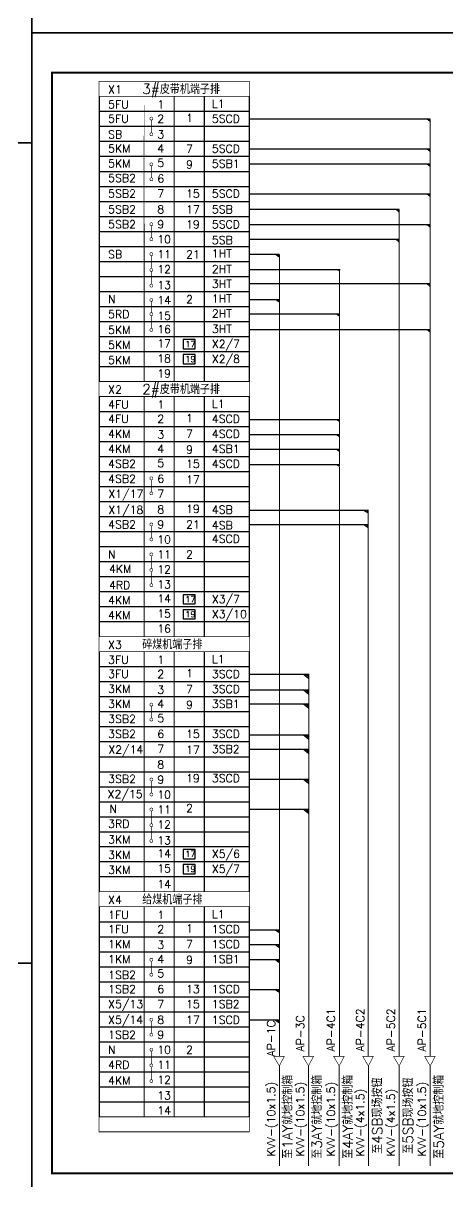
# Model space of a CAD drawing. Extents: x 385 to 3225, y -5 to 1635.
# Drawn here: x 2591 to 2803, y 296 to 875 of the extents above; entities that cross this region are included whole.
import ezdxf

# ---------------------------------------------------------------- set-up
doc = ezdxf.new("R2010")
doc.units = 0
doc.header["$LTSCALE"] = 30
doc.header["$MEASUREMENT"] = 0
doc.layers.get('0').update_dxf_attribs({"linetype": 'CONTINUOUS'})
doc.styles.add('HZ', font='txt', dxfattribs={"bigfont": 'hztxt'})

# ---------------------------------------------------------------- blocks, each defined once
blk = doc.blocks.new('*X6')
at = {"color": 0}
for p, q in [((361.71875, 595.9375), (361.71875, 595.9375)), ((362.03125, 595.9375), (362.03125, 595.9375)), ((362.1875, 595.625), (362.1875, 595.625)), ((362.34375, 595.9375), (362.34375, 595.9375)), ((362.5, 595.625), (362.5, 595.625))]:
    blk.add_line(p, q, dxfattribs=at)
blk = doc.blocks.new('*X7')
at = {"color": 0}
for p, q in [((361.71875, 595.9375), (361.71875, 595.9375)), ((362.03125, 595.9375), (362.03125, 595.9375)), ((362.1875, 595.625), (362.1875, 595.625)), ((362.34375, 595.9375), (362.34375, 595.9375)), ((362.5, 595.625), (362.5, 595.625))]:
    blk.add_line(p, q, dxfattribs=at)
blk = doc.blocks.new('*X8')
at = {"color": 0}
for p, q in [((361.3125, 596.25), (361.3125, 596.25)), ((361.5, 596.25), (361.5, 596.25)), ((361.59375, 596.0625), (361.59375, 596.0625)), ((361.6875, 596.25), (361.6875, 596.25)), ((361.6875, 595.875), (361.6875, 595.875)), ((361.78125, 596.0625), (361.78125, 596.0625)), ((361.875, 596.25), (361.875, 596.25)), ((361.875, 595.875), (361.875, 595.875)), ((361.96875, 596.0625), (361.96875, 596.0625)), ((361.96875, 595.6875), (361.96875, 595.6875)), ((362.0625, 596.25), (362.0625, 596.25)), ((362.0625, 595.875), (362.0625, 595.875)), ((362.15625, 596.0625), (362.15625, 596.0625)), ((362.15625, 595.6875), (362.15625, 595.6875)), ((362.25, 596.25), (362.25, 596.25)), ((362.25, 595.875), (362.25, 595.875)), ((362.25, 595.5), (362.25, 595.5)), ((362.34375, 596.0625), (362.34375, 596.0625)), ((362.34375, 595.6875), (362.34375, 595.6875)), ((362.4375, 596.25), (362.4375, 596.25)), ((362.4375, 595.875), (362.4375, 595.875)), ((362.4375, 595.5), (362.4375, 595.5)), ((362.53125, 596.0625), (362.53125, 596.0625)), ((362.53125, 595.6875), (362.53125, 595.6875)), ((362.53125, 595.3125), (362.53125, 595.3125)), ((362.625, 596.25), (362.625, 596.25)), ((362.625, 595.875), (362.625, 595.875)), ((362.625, 595.5), (362.625, 595.5)), ((362.71875, 596.0625), (362.71875, 596.0625)), ((362.71875, 595.6875), (362.71875, 595.6875)), ((362.71875, 595.3125), (362.71875, 595.3125))]:
    blk.add_line(p, q, dxfattribs=at)
blk = doc.blocks.new('*X9')
at = {"color": 0}
for p, q in [((345.84375, 551.0625), (345.84375, 551.0625)), ((345.9375, 550.875), (345.9375, 550.875)), ((346.03125, 551.0625), (346.03125, 551.0625)), ((346.125, 550.875), (346.125, 550.875)), ((346.21875, 551.0625), (346.21875, 551.0625)), ((346.21875, 550.6875), (346.21875, 550.6875)), ((346.3125, 550.875), (346.3125, 550.875)), ((346.3125, 550.5), (346.3125, 550.5)), ((346.40625, 551.0625), (346.40625, 551.0625)), ((346.40625, 550.6875), (346.40625, 550.6875)), ((346.5, 550.875), (346.5, 550.875)), ((346.5, 550.5), (346.5, 550.5)), ((346.59375, 551.0625), (346.59375, 551.0625)), ((346.59375, 550.6875), (346.59375, 550.6875)), ((346.59375, 550.3125), (346.59375, 550.3125)), ((346.6875, 550.875), (346.6875, 550.875)), ((346.6875, 550.5), (346.6875, 550.5)), ((346.6875, 550.125), (346.6875, 550.125)), ((346.78125, 551.0625), (346.78125, 551.0625)), ((346.78125, 550.6875), (346.78125, 550.6875)), ((346.78125, 550.3125), (346.78125, 550.3125)), ((346.875, 550.875), (346.875, 550.875)), ((346.875, 550.5), (346.875, 550.5)), ((346.875, 550.125), (346.875, 550.125)), ((346.96875, 551.0625), (346.96875, 551.0625)), ((346.96875, 550.6875), (346.96875, 550.6875)), ((346.96875, 550.3125), (346.96875, 550.3125)), ((347.0625, 550.875), (347.0625, 550.875)), ((347.0625, 550.5), (347.0625, 550.5)), ((347.0625, 550.125), (347.0625, 550.125)), ((347.15625, 551.0625), (347.15625, 551.0625)), ((347.15625, 550.6875), (347.15625, 550.6875)), ((347.15625, 550.3125), (347.15625, 550.3125)), ((347.25, 550.875), (347.25, 550.875)), ((347.25, 550.5), (347.25, 550.5)), ((347.25, 550.125), (347.25, 550.125)), ((346.96875, 549.9375), (346.96875, 549.9375)), ((347.15625, 549.9375), (347.15625, 549.9375))]:
    blk.add_line(p, q, dxfattribs=at)
blk = doc.blocks.new('*X10')
at = {"color": 0}
for p, q in [((316.5, 520.875), (316.5, 520.875)), ((316.6875, 520.875), (316.6875, 520.875)), ((316.78125, 520.6875), (316.78125, 520.6875)), ((316.875, 520.875), (316.875, 520.875)), ((316.96875, 520.6875), (316.96875, 520.6875)), ((317.0625, 520.875), (317.0625, 520.875)), ((317.15625, 520.6875), (317.15625, 520.6875)), ((317.25, 520.875), (317.25, 520.875)), ((317.25, 520.5), (317.25, 520.5)), ((317.34375, 520.6875), (317.34375, 520.6875)), ((317.4375, 520.875), (317.4375, 520.875)), ((317.4375, 520.5), (317.4375, 520.5))]:
    blk.add_line(p, q, dxfattribs=at)
blk = doc.blocks.new('*X11')
at = {"color": 0}
for p, q in [((316.59375, 498.5625), (316.59375, 498.5625)), ((316.6875, 498.375), (316.6875, 498.375)), ((316.78125, 498.5625), (316.78125, 498.5625)), ((316.875, 498.375), (316.875, 498.375)), ((316.96875, 498.5625), (316.96875, 498.5625)), ((316.96875, 498.1875), (316.96875, 498.1875)), ((317.0625, 498.375), (317.0625, 498.375)), ((317.15625, 498.5625), (317.15625, 498.5625)), ((317.15625, 498.1875), (317.15625, 498.1875)), ((317.25, 498.375), (317.25, 498.375)), ((317.25, 498), (317.25, 498)), ((317.34375, 498.5625), (317.34375, 498.5625)), ((317.34375, 498.1875), (317.34375, 498.1875)), ((317.4375, 498.375), (317.4375, 498.375)), ((317.4375, 498), (317.4375, 498))]:
    blk.add_line(p, q, dxfattribs=at)
blk = doc.blocks.new('*X12')
at = {"color": 0}
for p, q in [((286.3125, 528.375), (286.3125, 528.375)), ((286.40625, 528.1875), (286.40625, 528.1875)), ((286.5, 528.375), (286.5, 528.375)), ((286.59375, 528.1875), (286.59375, 528.1875)), ((286.6875, 528.375), (286.6875, 528.375)), ((286.6875, 528), (286.6875, 528)), ((286.78125, 528.1875), (286.78125, 528.1875)), ((286.875, 528.375), (286.875, 528.375)), ((286.875, 528), (286.875, 528)), ((286.96875, 528.1875), (286.96875, 528.1875)), ((286.96875, 527.8125), (286.96875, 527.8125)), ((287.0625, 528.375), (287.0625, 528.375)), ((287.0625, 528), (287.0625, 528)), ((287.0625, 527.625), (287.0625, 527.625)), ((287.15625, 528.1875), (287.15625, 528.1875)), ((287.15625, 527.8125), (287.15625, 527.8125)), ((287.25, 528.375), (287.25, 528.375)), ((287.25, 528), (287.25, 528)), ((287.25, 527.625), (287.25, 527.625)), ((287.34375, 528.1875), (287.34375, 528.1875)), ((287.34375, 527.8125), (287.34375, 527.8125)), ((287.34375, 527.4375), (287.34375, 527.4375)), ((287.4375, 528.375), (287.4375, 528.375)), ((287.4375, 528), (287.4375, 528)), ((287.4375, 527.625), (287.4375, 527.625))]:
    blk.add_line(p, q, dxfattribs=at)
blk = doc.blocks.new('*X13')
at = {"color": 0}
for p, q in [((286.125, 505.875), (286.125, 505.875)), ((286.3125, 505.875), (286.3125, 505.875)), ((286.40625, 505.6875), (286.40625, 505.6875)), ((286.5, 505.875), (286.5, 505.875)), ((286.5, 505.5), (286.5, 505.5)), ((286.59375, 505.6875), (286.59375, 505.6875)), ((286.6875, 505.875), (286.6875, 505.875)), ((286.6875, 505.5), (286.6875, 505.5)), ((286.78125, 505.6875), (286.78125, 505.6875)), ((286.78125, 505.3125), (286.78125, 505.3125)), ((286.875, 505.875), (286.875, 505.875)), ((286.875, 505.5), (286.875, 505.5)), ((286.96875, 505.6875), (286.96875, 505.6875)), ((286.96875, 505.3125), (286.96875, 505.3125)), ((287.0625, 505.875), (287.0625, 505.875)), ((287.0625, 505.5), (287.0625, 505.5)), ((287.0625, 505.125), (287.0625, 505.125)), ((287.15625, 505.6875), (287.15625, 505.6875)), ((287.15625, 505.3125), (287.15625, 505.3125)), ((287.25, 505.875), (287.25, 505.875)), ((287.25, 505.5), (287.25, 505.5)), ((287.25, 505.125), (287.25, 505.125)), ((287.34375, 505.6875), (287.34375, 505.6875)), ((287.34375, 505.3125), (287.34375, 505.3125)), ((287.34375, 504.9375), (287.34375, 504.9375)), ((287.4375, 505.875), (287.4375, 505.875)), ((287.4375, 505.5), (287.4375, 505.5)), ((287.4375, 505.125), (287.4375, 505.125))]:
    blk.add_line(p, q, dxfattribs=at)
blk = doc.blocks.new('*X14')
at = {"color": 0}
for p, q in [((329.8125, 461.25), (329.8125, 461.25)), ((330, 461.25), (330, 461.25)), ((330.09375, 461.0625), (330.09375, 461.0625)), ((330.1875, 461.25), (330.1875, 461.25)), ((330.28125, 461.0625), (330.28125, 461.0625)), ((330.375, 461.25), (330.375, 461.25)), ((330.46875, 461.0625), (330.46875, 461.0625)), ((330.5625, 461.25), (330.5625, 461.25)), ((330.5625, 460.875), (330.5625, 460.875)), ((330.65625, 461.0625), (330.65625, 461.0625)), ((330.75, 461.25), (330.75, 461.25)), ((330.75, 460.875), (330.75, 460.875)), ((330.84375, 461.0625), (330.84375, 461.0625)), ((330.84375, 460.6875), (330.84375, 460.6875)), ((330.9375, 461.25), (330.9375, 461.25)), ((330.9375, 460.875), (330.9375, 460.875)), ((331.03125, 461.0625), (331.03125, 461.0625)), ((331.03125, 460.6875), (331.03125, 460.6875)), ((331.125, 461.25), (331.125, 461.25)), ((331.125, 460.875), (331.125, 460.875)), ((331.125, 460.5), (331.125, 460.5)), ((331.21875, 461.0625), (331.21875, 461.0625)), ((331.21875, 460.6875), (331.21875, 460.6875)), ((331.3125, 461.25), (331.3125, 461.25)), ((331.3125, 460.875), (331.3125, 460.875)), ((331.3125, 460.5), (331.3125, 460.5)), ((331.40625, 461.0625), (331.40625, 461.0625)), ((331.40625, 460.6875), (331.40625, 460.6875)), ((331.40625, 460.3125), (331.40625, 460.3125)), ((331.5, 461.25), (331.5, 461.25)), ((331.5, 460.875), (331.5, 460.875)), ((331.5, 460.5), (331.5, 460.5)), ((331.59375, 461.0625), (331.59375, 461.0625)), ((331.59375, 460.6875), (331.59375, 460.6875)), ((331.59375, 460.3125), (331.59375, 460.3125)), ((331.6875, 461.25), (331.6875, 461.25)), ((331.6875, 460.875), (331.6875, 460.875)), ((331.6875, 460.5), (331.6875, 460.5)), ((331.6875, 460.125), (331.6875, 460.125)), ((331.78125, 461.0625), (331.78125, 461.0625)), ((331.78125, 460.6875), (331.78125, 460.6875)), ((331.78125, 460.3125), (331.78125, 460.3125))]:
    blk.add_line(p, q, dxfattribs=at)
blk = doc.blocks.new('*X15')
at = {"color": 0}
for p, q in [((299.71875, 348.5625), (299.71875, 348.5625)), ((299.90625, 348.5625), (299.90625, 348.5625)), ((300, 348.375), (300, 348.375)), ((300.09375, 348.5625), (300.09375, 348.5625)), ((300.1875, 348.375), (300.1875, 348.375)), ((300.28125, 348.5625), (300.28125, 348.5625)), ((300.28125, 348.1875), (300.28125, 348.1875)), ((300.375, 348.375), (300.375, 348.375)), ((300.46875, 348.5625), (300.46875, 348.5625)), ((300.46875, 348.1875), (300.46875, 348.1875)), ((300.5625, 348.375), (300.5625, 348.375)), ((300.5625, 348), (300.5625, 348)), ((300.65625, 348.5625), (300.65625, 348.5625)), ((300.65625, 348.1875), (300.65625, 348.1875)), ((300.65625, 347.8125), (300.65625, 347.8125)), ((300.75, 348.375), (300.75, 348.375)), ((300.75, 348), (300.75, 348)), ((300.84375, 348.5625), (300.84375, 348.5625)), ((300.84375, 348.1875), (300.84375, 348.1875)), ((300.84375, 347.8125), (300.84375, 347.8125)), ((300.9375, 348.375), (300.9375, 348.375)), ((300.9375, 348), (300.9375, 348)), ((300.9375, 347.625), (300.9375, 347.625)), ((301.03125, 348.5625), (301.03125, 348.5625)), ((301.03125, 348.1875), (301.03125, 348.1875)), ((301.03125, 347.8125), (301.03125, 347.8125)), ((301.125, 348.375), (301.125, 348.375)), ((301.125, 348), (301.125, 348)), ((301.125, 347.625), (301.125, 347.625)), ((301.21875, 348.5625), (301.21875, 348.5625)), ((301.21875, 348.1875), (301.21875, 348.1875)), ((301.21875, 347.8125), (301.21875, 347.8125)), ((301.21875, 347.4375), (301.21875, 347.4375)), ((301.3125, 348.375), (301.3125, 348.375)), ((301.3125, 348), (301.3125, 348)), ((301.3125, 347.625), (301.3125, 347.625)), ((301.40625, 348.5625), (301.40625, 348.5625)), ((301.40625, 348.1875), (301.40625, 348.1875)), ((301.40625, 347.8125), (301.40625, 347.8125)), ((301.40625, 347.4375), (301.40625, 347.4375)), ((301.5, 348.375), (301.5, 348.375)), ((301.5, 348), (301.5, 348)), ((301.5, 347.625), (301.5, 347.625)), ((301.59375, 348.5625), (301.59375, 348.5625)), ((301.59375, 348.1875), (301.59375, 348.1875)), ((301.59375, 347.8125), (301.59375, 347.8125)), ((301.59375, 347.4375), (301.59375, 347.4375)), ((301.6875, 348.375), (301.6875, 348.375)), ((301.6875, 348), (301.6875, 348)), ((301.6875, 347.625), (301.6875, 347.625)), ((301.78125, 348.5625), (301.78125, 348.5625)), ((301.78125, 348.1875), (301.78125, 348.1875)), ((301.78125, 347.8125), (301.78125, 347.8125)), ((301.78125, 347.4375), (301.78125, 347.4375)), ((301.875, 348.375), (301.875, 348.375)), ((301.875, 348), (301.875, 348)), ((301.875, 347.625), (301.875, 347.625)), ((301.96875, 348.5625), (301.96875, 348.5625)), ((301.96875, 348.1875), (301.96875, 348.1875)), ((301.96875, 347.8125), (301.96875, 347.8125)), ((301.96875, 347.4375), (301.96875, 347.4375)), ((302.0625, 348.375), (302.0625, 348.375)), ((302.0625, 348), (302.0625, 348)), ((302.0625, 347.625), (302.0625, 347.625)), ((302.15625, 348.5625), (302.15625, 348.5625)), ((302.15625, 348.1875), (302.15625, 348.1875)), ((302.15625, 347.8125), (302.15625, 347.8125)), ((302.15625, 347.4375), (302.15625, 347.4375)), ((301.5, 347.25), (301.5, 347.25)), ((301.59375, 347.0625), (301.59375, 347.0625)), ((301.6875, 347.25), (301.6875, 347.25)), ((301.78125, 347.0625), (301.78125, 347.0625)), ((301.875, 347.25), (301.875, 347.25)), ((301.875, 346.875), (301.875, 346.875)), ((301.96875, 347.0625), (301.96875, 347.0625)), ((302.0625, 347.25), (302.0625, 347.25)), ((302.0625, 346.875), (302.0625, 346.875)), ((302.15625, 347.0625), (302.15625, 347.0625))]:
    blk.add_line(p, q, dxfattribs=at)
blk = doc.blocks.new('*X16')
at = {"color": 0}
for p, q in [((285.9375, 235.875), (285.9375, 235.875)), ((286.125, 235.875), (286.125, 235.875)), ((286.21875, 235.6875), (286.21875, 235.6875)), ((286.3125, 235.875), (286.3125, 235.875)), ((286.40625, 235.6875), (286.40625, 235.6875)), ((286.5, 235.875), (286.5, 235.875)), ((286.5, 235.5), (286.5, 235.5)), ((286.59375, 235.6875), (286.59375, 235.6875)), ((286.59375, 235.3125), (286.59375, 235.3125)), ((286.6875, 235.875), (286.6875, 235.875)), ((286.6875, 235.5), (286.6875, 235.5)), ((286.78125, 235.6875), (286.78125, 235.6875)), ((286.78125, 235.3125), (286.78125, 235.3125)), ((286.875, 235.875), (286.875, 235.875)), ((286.875, 235.5), (286.875, 235.5)), ((286.875, 235.125), (286.875, 235.125)), ((286.96875, 235.6875), (286.96875, 235.6875)), ((286.96875, 235.3125), (286.96875, 235.3125)), ((287.0625, 235.875), (287.0625, 235.875)), ((287.0625, 235.5), (287.0625, 235.5)), ((287.0625, 235.125), (287.0625, 235.125)), ((287.15625, 235.6875), (287.15625, 235.6875)), ((287.15625, 235.3125), (287.15625, 235.3125)), ((287.25, 235.875), (287.25, 235.875)), ((287.25, 235.5), (287.25, 235.5)), ((287.25, 235.125), (287.25, 235.125)), ((287.34375, 235.6875), (287.34375, 235.6875)), ((287.34375, 235.3125), (287.34375, 235.3125)), ((287.4375, 235.875), (287.4375, 235.875)), ((287.4375, 235.5), (287.4375, 235.5)), ((287.4375, 235.125), (287.4375, 235.125))]:
    blk.add_line(p, q, dxfattribs=at)

msp = doc.modelspace()

# ---------------------------------------------------------------- linework, layer by layer
for p, q in [((2595, 870), (2595, 1280)), ((2595, 1225), (2595, 815)), ((2595, 870), (3005, 870)), ((2595, 290), (2595, 870)), ((3175, 870), (2595, 870)), ((2628.52, 838.21), (2628.52, 838.21)), ((2628.52, 838.21), (2628.52, 695.71)), ((2681.02, 838.21), (2681.02, 695.71)), ((2703.52, 838.21), (2703.52, 695.71)), ((2628.52, 830.71), (2703.52, 830.71)), ((2628.52, 823.21), (2703.52, 823.21)), ((2703.58, 826.97), (2793.59, 826.97)), ((2792.21, 826.97), (2793.54, 825.95)), ((2793.54, 825.95), (2793.54, 826.94)), ((2015, 815), (2595, 815)), ((2595, 815), (2015, 815)), ((2595, 815), (2595, 405)), ((2628.52, 815.71), (2703.52, 815.71)), ((2703.58, 811.99), (2793.59, 811.99)), ((2792.21, 811.99), (2793.54, 810.97)), ((2793.54, 810.97), (2793.54, 811.96)), ((2628.52, 808.21), (2703.52, 808.21)), ((2628.52, 800.71), (2703.52, 800.71)), ((2703.58, 804.5), (2793.59, 804.5)), ((2792.21, 804.5), (2793.54, 803.48)), ((2793.54, 803.48), (2793.54, 804.47)), ((2628.52, 793.21), (2703.52, 793.21)), ((2703.58, 789.52), (2793.59, 789.52)), ((2792.21, 789.52), (2793.54, 788.5)), ((2793.54, 788.5), (2793.54, 789.49)), ((2628.52, 785.71), (2703.52, 785.71)), ((2703.58, 781.79), (2778.24, 781.79)), ((2776.72, 781.81), (2778.06, 780.48)), ((2778.06, 780.48), (2778.06, 781.81)), ((2628.52, 778.21), (2703.52, 778.21)), ((2628.52, 770.71), (2703.52, 770.71)), ((2703.58, 774.18), (2793.59, 774.18)), ((2792.21, 774.18), (2793.54, 773.16)), ((2793.54, 773.16), (2793.54, 774.15)), ((2703.58, 766.81), (2778.24, 766.81)), ((2776.72, 766.83), (2778.06, 765.5)), ((2778.06, 765.5), (2778.06, 766.83)), ((2628.52, 763.21), (2703.52, 763.21)), ((2703.65, 759.26), (2718.42, 759.26)), ((2717, 759.23), (2718.32, 758.1)), ((2718.26, 758.71), (2718.26, 759.26)), ((2718.32, 758.1), (2718.32, 759.23)), ((2628.52, 755.71), (2703.52, 755.71)), ((2628.52, 748.21), (2703.52, 748.21)), ((2703.65, 751.73), (2748.78, 751.73)), ((2747.29, 751.73), (2748.28, 751.09)), ((2748.28, 751.09), (2748.28, 751.73)), ((2703.58, 744.58), (2793.59, 744.58)), ((2792.21, 744.58), (2793.54, 743.56)), ((2793.54, 743.56), (2793.54, 744.55)), ((2628.52, 740.71), (2703.52, 740.71)), ((2703.65, 736.66), (2718.6, 736.66)), ((2717, 736.66), (2718.22, 735.62)), ((2718.22, 735.62), (2718.22, 736.66)), ((2628.52, 733.21), (2703.52, 733.21)), ((2628.52, 725.71), (2703.52, 725.71)), ((2703.65, 729.43), (2748.53, 729.43)), ((2747.22, 729.45), (2748.27, 728.65)), ((2748.27, 728.65), (2748.27, 729.45)), ((2628.52, 718.21), (2703.52, 718.21)), ((2703.58, 721.75), (2793.59, 721.75)), ((2792.21, 721.75), (2793.54, 720.73)), ((2793.54, 720.73), (2793.54, 721.72)), ((2676.45, 716.64), (2670.5, 716.64)), ((2670.5, 716.64), (2670.5, 716.64)), ((2670.5, 716.64), (2670.5, 712.05)), ((2676.45, 712.05), (2676.45, 716.64)), ((2628.52, 710.71), (2703.52, 710.71)), ((2670.5, 712.05), (2676.45, 712.05)), ((2676.45, 709.14), (2670.5, 709.14)), ((2670.5, 709.14), (2670.5, 704.55)), ((2670.5, 709.14), (2670.5, 709.14)), ((2676.45, 704.55), (2676.45, 709.14)), ((2628.52, 703.21), (2703.52, 703.21)), ((2670.5, 704.55), (2676.45, 704.55)), ((2628.52, 688.21), (2628.52, 568.21)), ((2681.02, 688.21), (2681.02, 568.21)), ((2703.52, 688.21), (2703.52, 568.21)), ((2628.52, 680.71), (2703.52, 680.71)), ((2628.52, 673.21), (2703.52, 673.21)), ((2703.65, 676.74), (2748.53, 676.74)), ((2747.22, 676.75), (2748.27, 675.95)), ((2748.27, 675.95), (2748.27, 676.75)), ((2703.65, 669.12), (2748.53, 669.12)), ((2747.22, 669.14), (2748.27, 668.34)), ((2748.27, 668.34), (2748.27, 669.14)), ((2628.52, 665.71), (2703.52, 665.71)), ((2703.65, 661.88), (2748.53, 661.88)), ((2747.22, 661.89), (2748.27, 661.09)), ((2748.27, 661.09), (2748.27, 661.89)), ((2628.52, 658.21), (2703.52, 658.21)), ((2747.22, 654.28), (2748.27, 653.48)), ((2748.27, 653.48), (2748.27, 654.28)), ((2628.52, 650.71), (2703.52, 650.71)), ((2703.65, 654.26), (2748.53, 654.26)), ((2628.52, 643.21), (2703.52, 643.21)), ((2628.52, 635.71), (2703.52, 635.71)), ((2703.53, 631.47), (2763.02, 631.47)), ((2760.63, 631.46), (2762.66, 630.22)), ((2762.66, 630.22), (2762.66, 631.46)), ((2628.52, 628.21), (2703.52, 628.21)), ((2628.52, 620.71), (2703.52, 620.71)), ((2703.53, 624.16), (2763.02, 624.16)), ((2760.63, 624.15), (2762.66, 622.9)), ((2762.66, 622.9), (2762.66, 624.15)), ((2628.52, 613.21), (2703.52, 613.21)), ((2628.52, 605.71), (2703.52, 605.71)), ((2628.52, 598.21), (2703.52, 598.21)), ((2628.52, 590.71), (2703.52, 590.71)), ((2676.45, 589.14), (2670.5, 589.14)), ((2670.5, 589.14), (2670.5, 589.14)), ((2670.5, 589.14), (2670.5, 584.55)), ((2676.45, 584.55), (2676.45, 589.14)), ((2628.52, 583.21), (2703.52, 583.21)), ((2670.5, 584.55), (2676.45, 584.55)), ((2676.45, 581.64), (2670.5, 581.64)), ((2670.5, 581.64), (2670.5, 577.05)), ((2670.5, 581.64), (2670.5, 581.64)), ((2676.45, 577.05), (2676.45, 581.64)), ((2628.52, 575.71), (2703.52, 575.71)), ((2670.5, 577.05), (2676.45, 577.05)), ((2628.52, 560.71), (2628.52, 440.71)), ((2681.02, 560.71), (2681.02, 440.71)), ((2703.52, 560.71), (2703.52, 440.71)), ((2628.52, 553.21), (2703.52, 553.21)), ((2628.52, 545.71), (2703.52, 545.71)), ((2703.84, 549.41), (2733.37, 549.41)), ((2730.53, 549.42), (2733.05, 547.4)), ((2733.05, 547.4), (2733.05, 549.42)), ((2703.84, 541.66), (2733.37, 541.66)), ((2730.53, 541.67), (2733.05, 539.66)), ((2733.05, 539.66), (2733.05, 541.67)), ((2628.52, 538.21), (2703.52, 538.21)), ((2703.84, 534.62), (2733.37, 534.62)), ((2730.53, 534.63), (2733.05, 532.62)), ((2733.05, 532.62), (2733.05, 534.63)), ((2628.52, 530.71), (2703.52, 530.71)), ((2628.52, 523.21), (2703.52, 523.21)), ((2628.52, 515.71), (2703.52, 515.71)), ((2703.84, 519.13), (2733.37, 519.13)), ((2730.53, 519.13), (2733.05, 517.12)), ((2733.05, 517.12), (2733.05, 519.13)), ((2703.84, 512.01), (2733.37, 512.01)), ((2730.53, 512.01), (2733.05, 510)), ((2733.05, 510), (2733.05, 512.01)), ((2628.52, 508.21), (2703.52, 508.21)), ((2628.52, 500.71), (2703.52, 500.71)), ((2628.52, 493.21), (2703.52, 493.21)), ((2703.84, 496.94), (2733.37, 496.94)), ((2730.53, 496.95), (2733.05, 494.94)), ((2733.05, 494.94), (2733.05, 496.95)), ((2628.52, 485.71), (2703.52, 485.71)), ((2703.84, 482.02), (2733.37, 482.02)), ((2730.53, 482.02), (2733.05, 480.01)), ((2733.05, 480.01), (2733.05, 482.02)), ((2628.52, 478.21), (2703.52, 478.21)), ((2628.52, 470.71), (2703.52, 470.71)), ((2628.52, 463.4), (2703.52, 463.4)), ((2676.45, 461.82), (2670.5, 461.82)), ((2670.5, 461.82), (2670.5, 457.23)), ((2670.5, 461.82), (2670.5, 461.82)), ((2676.45, 457.23), (2676.45, 461.82)), ((2628.52, 455.9), (2703.52, 455.9)), ((2670.5, 457.23), (2676.45, 457.23)), ((2676.45, 454.32), (2670.5, 454.32)), ((2670.5, 454.32), (2670.5, 454.32)), ((2670.5, 454.32), (2670.5, 449.73)), ((2676.45, 449.73), (2676.45, 454.32)), ((2628.52, 448.4), (2703.52, 448.4)), ((2670.5, 449.73), (2676.45, 449.73)), ((2628.52, 433.21), (2628.52, 328.21)), ((2681.02, 433.21), (2681.02, 328.21)), ((2703.52, 433.21), (2703.52, 328.21)), ((2628.52, 425.71), (2703.52, 425.71)), ((2628.52, 418.21), (2703.52, 418.21)), ((2703.46, 421.75), (2718.2, 421.75)), ((2716.66, 421.75), (2718.33, 420.47)), ((2718.33, 420.47), (2718.33, 421.75)), ((2703.46, 414.3), (2718.2, 414.3)), ((2716.66, 414.3), (2718.33, 413.01)), ((2718.33, 413.01), (2718.33, 414.3)), ((2628.52, 410.71), (2703.52, 410.71)), ((2703.46, 406.84), (2718.2, 406.84)), ((2716.66, 406.84), (2718.33, 405.55)), ((2718.33, 405.55), (2718.33, 406.84)), ((2015, 405), (2595, 405)), ((2595, 405), (2015, 405)), ((2595, 405), (2595, -5)), ((2628.52, 403.21), (2703.52, 403.21)), ((2628.52, 395.71), (2703.52, 395.71)), ((2628.52, 388.21), (2703.52, 388.21)), ((2703.46, 391.93), (2718.2, 391.93)), ((2716.66, 391.93), (2718.33, 390.64)), ((2718.33, 390.64), (2718.33, 391.93)), ((2628.52, 380.71), (2703.52, 380.71)), ((2703.46, 376.64), (2718.2, 376.64)), ((2716.66, 376.64), (2718.33, 375.35)), ((2718.33, 375.35), (2718.33, 376.64)), ((2628.52, 373.21), (2703.52, 373.21)), ((2628.52, 365.71), (2703.52, 365.71)), ((2628.52, 358.21), (2703.52, 358.21)), ((2628.52, 350.71), (2703.52, 350.71)), ((2628.52, 343.21), (2703.52, 343.21)), ((2628.52, 335.71), (2703.52, 335.71))]:
    msp.add_line(p, q)
for points, const_width in [([(2605, 850), (2995, 850), (2995, 300), (2605, 300), (2605, 850)], 1), ([(2628.52, 845.71), (2703.52, 845.71), (2703.52, 838.21), (2628.52, 838.21), (2628.52, 845.71)], 0.4), ([(2651.02, 838.21), (2651.02, 838.21), (2651.02, 695.71), (2651.02, 838.21)], 0.4), ([(2666.02, 838.21), (2666.02, 695.71)], 0.4), ([(2654.58, 826.38), (2654.58, 819.96)], 0.4), ([(2793.82, 826.97), (2793.82, 370.95)], 0.5), ([(2654.58, 803.54), (2654.58, 797.44)], 0.4), ([(2778.34, 781.79), (2778.34, 370.88)], 0.5), ([(2654.57, 773.49), (2654.57, 767.34)], 0.4), ([(2654.57, 758.49), (2654.57, 752.06)], 0.4), ([(2718.52, 465.75), (2718.52, 759.26)], 0.5), ([(2654.62, 750.64), (2654.62, 744.35)], 0.4), ([(2748.52, 653.24), (2748.52, 751.73)], 0.5), ([(2654.57, 735.85), (2654.57, 729.99)], 0.4), ([(2654.57, 728.56), (2654.57, 722.27)], 0.4), ([(2628.52, 695.71), (2703.52, 695.71), (2703.52, 688.21), (2628.52, 688.21), (2628.52, 695.71)], 0.4), ([(2628.52, 695.71), (2703.52, 695.71), (2703.52, 688.21), (2628.52, 688.21), (2628.52, 695.71)], 0.4), ([(2651.02, 688.21), (2651.02, 568.21)], 0.4), ([(2666.02, 688.21), (2666.02, 568.21)], 0.4), ([(2748.52, 653.21), (2748.52, 638.21)], 0.5), ([(2654.57, 646.5), (2654.57, 640.36)], 0.4), ([(2748.52, 638.24), (2748.52, 370.71)], 0.5), ([(2762.86, 631.46), (2762.86, 370.71)], 0.5), ([(2654.57, 623.49), (2654.57, 617.34)], 0.4), ([(2654.57, 608.49), (2654.57, 602.06)], 0.4), ([(2654.57, 600.88), (2654.57, 594.45)], 0.4), ([(2628.52, 568.21), (2703.52, 568.21), (2703.52, 560.71), (2628.52, 560.71), (2628.52, 568.21)], 0.4), ([(2628.52, 568.21), (2703.52, 568.21), (2703.52, 560.71), (2628.52, 560.71), (2628.52, 568.21)], 0.4), ([(2651.02, 560.71), (2651.02, 440.71)], 0.4), ([(2666.02, 560.71), (2666.02, 440.71)], 0.4), ([(2733.22, 549.41), (2733.22, 370.71)], 0.5), ([(2654.58, 533.54), (2654.58, 527.44)], 0.4), ([(2654.57, 496.01), (2654.57, 489.87)], 0.4), ([(2654.57, 481.01), (2654.57, 474.59)], 0.4), ([(2654.62, 473.17), (2654.62, 466.87)], 0.4), ([(2718.52, 465.66), (2718.52, 420.77)], 0.5), ([(2628.52, 440.71), (2703.52, 440.71), (2703.52, 433.21), (2628.52, 433.21), (2628.52, 440.71)], 0.4), ([(2628.52, 440.71), (2703.52, 440.71), (2703.52, 433.21), (2628.52, 433.21), (2628.52, 440.71)], 0.4), ([(2651.02, 433.21), (2651.02, 328.21)], 0.4), ([(2666.02, 433.21), (2666.02, 328.21)], 0.4), ([(2718.52, 420.75), (2718.52, 370.71)], 0.5), ([(2654.58, 406.04), (2654.58, 399.94)], 0.4), ([(2654.57, 375.99), (2654.57, 369.84)], 0.4), ([(2718.52, 370.71), (2718.52, 358.51)], 0.5), ([(2733.22, 370.71), (2733.22, 358.49)], 0.5), ([(2748.52, 370.71), (2748.52, 358.46)], 0.5), ([(2762.86, 370.72), (2762.86, 358.6)], 0.5), ([(2778.35, 370.93), (2778.35, 358.53)], 0.5), ([(2793.82, 370.93), (2793.82, 358.48)], 0.5), ([(2654.57, 360.99), (2654.57, 354.56)], 0.4), ([(2654.62, 353.14), (2654.62, 346.85)], 0.4), ([(2715.71, 358.45), (2720.98, 358.45), (2718.49, 353.67), (2715.61, 358.54)], 0.3), ([(2718.52, 354.02), (2718.52, 303.7)], 0.5), ([(2730.27, 358.45), (2735.54, 358.45), (2733.06, 353.67), (2730.18, 358.54)], 0.3), ([(2733.08, 354.02), (2733.08, 303.7)], 0.5), ([(2745.61, 358.45), (2750.88, 358.45), (2748.39, 353.67), (2745.51, 358.54)], 0.3), ([(2748.41, 354.02), (2748.41, 303.7)], 0.5), ([(2760.17, 358.45), (2765.44, 358.45), (2762.95, 353.67), (2760.07, 358.54)], 0.3), ([(2762.98, 354.02), (2762.98, 303.7)], 0.5), ([(2775.5, 358.45), (2780.77, 358.45), (2778.28, 353.67), (2775.4, 358.54)], 0.3), ([(2778.31, 354.02), (2778.31, 303.7)], 0.5), ([(2791.02, 358.45), (2796.29, 358.45), (2793.81, 353.67), (2790.93, 358.54)], 0.3), ([(2793.83, 354.02), (2793.83, 303.7)], 0.5), ([(2628.52, 328.21), (2703.52, 328.21), (2703.52, 325.71)], 0.4), ([(2703.52, 320.71), (2628.52, 320.71), (2628.52, 328.21)], 0.4), ([(2703.52, 325.71), (2703.52, 320.71)], 0.4)]:
    msp.add_lwpolyline(points, dxfattribs=dict(const_width=const_width))
at = {"const_width": 0.3}
for points in [[(2653.88, 827.07, 1), (2655.38, 827.07, 1)], [(2653.88, 819.21, 1), (2655.38, 819.21, 1)], [(2653.88, 804.23, 1), (2655.38, 804.23, 1)], [(2653.88, 796.75, 1), (2655.38, 796.75, 1)], [(2653.88, 774.28, 1), (2655.38, 774.28, 1)], [(2653.88, 766.79, 1), (2655.38, 766.79, 1)], [(2653.88, 759.31, 1), (2655.38, 759.31, 1)], [(2653.88, 751.44, 1), (2655.38, 751.44, 1)], [(2653.88, 743.57, 1), (2655.38, 743.57, 1)], [(2653.88, 736.46, 1), (2655.38, 736.46, 1)], [(2653.88, 729.34, 1), (2655.38, 729.34, 1)], [(2653.88, 721.48, 1), (2655.38, 721.48, 1)], [(2653.88, 647.3, 1), (2655.38, 647.3, 1)], [(2653.88, 639.81, 1), (2655.38, 639.81, 1)], [(2653.88, 624.28, 1), (2655.38, 624.28, 1)], [(2653.88, 616.79, 1), (2655.38, 616.79, 1)], [(2653.88, 609.31, 1), (2655.38, 609.31, 1)], [(2653.88, 601.44, 1), (2655.38, 601.44, 1)], [(2653.88, 593.9, 1), (2655.38, 593.9, 1)], [(2653.88, 534.23, 1), (2655.38, 534.23, 1)], [(2653.88, 526.75, 1), (2655.38, 526.75, 1)], [(2653.88, 496.81, 1), (2655.38, 496.81, 1)], [(2653.88, 489.32, 1), (2655.38, 489.32, 1)], [(2653.88, 481.83, 1), (2655.38, 481.83, 1)], [(2653.88, 473.97, 1), (2655.38, 473.97, 1)], [(2653.88, 466.1, 1), (2655.38, 466.1, 1)], [(2653.88, 406.73, 1), (2655.38, 406.73, 1)], [(2653.88, 399.25, 1), (2655.38, 399.25, 1)], [(2653.88, 376.78, 1), (2655.38, 376.78, 1)], [(2653.88, 369.29, 1), (2655.38, 369.29, 1)], [(2653.88, 361.81, 1), (2655.38, 361.81, 1)], [(2653.88, 353.94, 1), (2655.38, 353.94, 1)], [(2653.88, 346.07, 1), (2655.38, 346.07, 1)]]:
    msp.add_lwpolyline(points, format="xyb", close=True, dxfattribs=at)

# ---------------------------------------------------------------- block references
for name, p in [('*X8', (2431.02, 230.71)), ('*X6', (2431.02, 230.71)), ('*X7', (2431.02, 230.71)), ('*X8', (2431.02, 215.73)), ('*X7', (2431.02, 215.73)), ('*X6', (2431.02, 215.73)), ('*X8', (2431.02, 208.24)), ('*X7', (2431.02, 208.24)), ('*X6', (2431.02, 208.24)), ('*X8', (2431.02, 193.26)), ('*X7', (2431.02, 193.26)), ('*X6', (2431.02, 193.26)), ('*X9', (2431.02, 230.71)), ('*X8', (2431.02, 177.93)), ('*X7', (2431.02, 177.93)), ('*X6', (2431.02, 177.93)), ('*X9', (2431.02, 215.73)), ('*X12', (2431.02, 230.71)), ('*X10', (2431.02, 230.71)), ('*X8', (2431.02, 148.32)), ('*X7', (2431.02, 148.32)), ('*X6', (2431.02, 148.32)), ('*X13', (2431.02, 230.71)), ('*X11', (2431.02, 230.71)), ('*X8', (2431.02, 125.5)), ('*X7', (2431.02, 125.5)), ('*X6', (2431.02, 125.5)), ('*X11', (2431.02, 178.02)), ('*X11', (2431.02, 170.4)), ('*X11', (2431.02, 163.16)), ('*X11', (2431.02, 155.54)), ('*X14', (2431.02, 170.11)), ('*X14', (2431.02, 162.79)), ('*X15', (2431.02, 200.71)), ('*X15', (2431.02, 192.97)), ('*X15', (2431.02, 185.92)), ('*X15', (2431.02, 170.43)), ('*X15', (2431.02, 163.31)), ('*X15', (2431.02, 148.25)), ('*X15', (2431.02, 133.32)), ('*X16', (2431.02, 185.71)), ('*X16', (2431.02, 178.26)), ('*X16', (2431.02, 170.8)), ('*X16', (2431.02, 155.89)), ('*X16', (2431.02, 140.6))]:
    msp.add_blockref(name, p)

# ---------------------------------------------------------------- texts
at = {"style": 'HZ'}
for s, height, p in [('X1', 4, (2633.05, 839.63)), ('3#皮带机端子排', 5, (2650.09, 839.37)), ('5FU', 4, (2633.05, 832.13)), ('1', 4, (2657.59, 832.13)), ('L1', 4, (2684.82, 832.49)), ('5FU', 4, (2633.05, 825.02)), ('2', 4, (2657.59, 825.02)), ('1', 4, (2671.95, 825.37)), ('5SCD', 4, (2684.82, 825)), ('SB', 4, (2633.05, 817.16)), ('3', 4, (2657.59, 817.16)), ('5KM', 4, (2633.05, 810.04)), ('4', 4, (2657.59, 810.04)), ('7', 4, (2671.95, 810.02)), ('5SCD', 4, (2684.82, 810.02)), ('5KM', 4, (2633.05, 802.65)), ('5', 4, (2657.59, 802.93)), ('9', 4, (2671.95, 802.16)), ('5SB1', 4, (2684.82, 802.54)), ('5SB2', 4, (2633.05, 795.37)), ('6', 4, (2657.59, 795.07)), ('5SB2', 4, (2633.05, 787.58)), ('7', 4, (2657.59, 787.58)), ('15', 4, (2671.95, 787.56)), ('5SCD', 4, (2684.82, 787.56)), ('5SB2', 4, (2633.05, 779.72)), ('8', 4, (2657.59, 779.72)), ('17', 4, (2671.95, 779.7)), ('5SB', 4, (2684.82, 779.7)), ('5SB2', 4, (2633.05, 772.23)), ('9', 4, (2657.59, 772.23)), ('19', 4, (2671.95, 772.21)), ('5SCD', 4, (2684.82, 772.21)), ('10', 4, (2657.59, 764.74)), ('5SB', 4, (2684.82, 764.35)), ('SB', 4, (2633.05, 757.25)), ('11', 4, (2657.59, 757.25)), ('21', 4, (2671.95, 757.23)), ('1HT', 4, (2684.82, 757.65)), ('12', 4, (2657.59, 749.76)), ('2HT', 4, (2684.82, 749.88)), ('13', 4, (2657.59, 741.89)), ('3HT', 4, (2684.82, 742.44)), ('N', 4, (2633.05, 734.78)), ('14', 4, (2657.59, 734.4)), ('2', 4, (2671.95, 734.76)), ('1HT', 4, (2684.82, 735.13)), ('5RD', 4, (2633.05, 727.29)), ('15', 4, (2657.59, 726.54)), ('2HT', 4, (2684.82, 727.63)), ('16', 4, (2657.59, 719.8)), ('3HT', 4, (2684.82, 719.94)), ('5KM', 4, (2633.05, 719.43)), ('5KM', 4, (2633.05, 719.43)), ('5KM', 4, (2633.05, 719.43)), ('5KM', 4, (2633.05, 711.93)), ('17', 4, (2657.59, 712.69)), ('17', 3, (2671.52, 712.89)), ('X2/7', 4, (2684.82, 712.44)), ('5KM', 4, (2633.05, 704.43)), ('18', 4, (2657.59, 705.19)), ('19', 3, (2671.52, 705.39)), ('X2/8', 4, (2684.82, 704.94)), ('19', 4, (2657.59, 697.69)), ('2#皮带机端子排', 5, (2650.09, 689.37)), ('X2', 4, (2633.05, 689.63)), ('4FU', 4, (2633.05, 682.13)), ('1', 4, (2657.59, 682.13)), ('L1', 4, (2684.82, 682.49)), ('4FU', 4, (2633.05, 675.02)), ('2', 4, (2657.59, 675.02)), ('1', 4, (2671.95, 675.37)), ('4SCD', 4, (2684.82, 675)), ('4KM', 4, (2633.05, 667.54)), ('3', 4, (2657.59, 667.16)), ('7', 4, (2671.95, 667.52)), ('4SCD', 4, (2684.82, 667.52)), ('4KM', 4, (2633.05, 660.05)), ('4', 4, (2657.59, 660.04)), ('9', 4, (2671.95, 659.66)), ('4SB1', 4, (2684.82, 660.04)), ('4SB2', 4, (2633.05, 652.57)), ('5', 4, (2657.59, 652.93)), ('15', 4, (2671.95, 652.56)), ('4SCD', 4, (2684.82, 652.56)), ('4SB2', 4, (2633.05, 645.08)), ('6', 4, (2657.59, 645.07)), ('17', 4, (2671.95, 644.7)), ('X1/17', 4, (2633.16, 637.52)), ('7', 4, (2657.59, 637.58)), ('X1/18', 4, (2633.16, 629.59)), ('8', 4, (2657.59, 629.72)), ('19', 4, (2671.95, 630.02)), ('4SB', 4, (2684.82, 629.64)), ('4SB2', 4, (2633.05, 622.23)), ('9', 4, (2657.59, 622.23)), ('21', 4, (2671.95, 622.23)), ('4SB', 4, (2684.82, 621.85)), ('10', 4, (2657.59, 614.74)), ('4SCD', 4, (2684.82, 615.06)), ('N', 4, (2633.05, 607.29)), ('11', 4, (2657.59, 607.25)), ('2', 4, (2671.95, 607.26)), ('4KM', 4, (2633.5, 600.1)), ('12', 4, (2657.59, 599.76)), ('4RD', 4, (2633.5, 591.97)), ('13', 4, (2657.59, 592.26)), ('4KM', 4, (2633.05, 584.43)), ('14', 4, (2657.59, 585.19)), ('17', 3, (2671.52, 585.39)), ('X3/7', 4, (2684.82, 584.94)), ('4KM', 4, (2633.05, 576.93)), ('15', 4, (2657.59, 577.69)), ('19', 3, (2671.52, 577.89)), ('X3/10', 4, (2684.82, 577.44)), ('16', 4, (2657.59, 570.19)), ('X3', 4, (2633.05, 562.13)), ('碎煤机端子排', 5, (2650.09, 561.87)), ('3FU', 4, (2633.05, 554.63)), ('1', 4, (2657.59, 554.63)), ('L1', 4, (2684.82, 554.99)), ('3FU', 4, (2633.05, 547.52)), ('2', 4, (2657.59, 547.52)), ('1', 4, (2671.95, 547.87)), ('3SCD', 4, (2684.82, 547.5)), ('3KM', 4, (2633.05, 540.04)), ('3', 4, (2657.59, 539.66)), ('7', 4, (2671.95, 540.02)), ('3SCD', 4, (2684.82, 540.02)), ('3KM', 4, (2633.05, 532.55)), ('4', 4, (2657.59, 532.54)), ('9', 4, (2671.95, 532.16)), ('3SB1', 4, (2684.82, 532.54)), ('3SB2', 4, (2633.05, 525.07)), ('5', 4, (2657.59, 525.43)), ('3SB2', 4, (2633.05, 517.58)), ('6', 4, (2657.59, 517.57)), ('15', 4, (2671.95, 517.56)), ('3SCD', 4, (2684.82, 517.56)), ('X2/14', 4, (2633.15, 509.72)), ('7', 4, (2657.59, 510.08)), ('17', 4, (2671.95, 509.7)), ('3SB2', 4, (2684.82, 510.03)), ('8', 4, (2657.59, 502.22)), ('3SB2', 4, (2633.05, 495.09)), ('9', 4, (2657.59, 494.73)), ('19', 4, (2671.95, 495.42)), ('3SCD', 4, (2684.82, 495.42)), ('X2/15', 4, (2632.81, 487.55)), ('10', 4, (2657.59, 487.24)), ('N', 4, (2633.73, 480.14)), ('11', 4, (2657.59, 479.75)), ('2', 4, (2671.95, 480.46)), ('3RD', 4, (2633.05, 472.65)), ('12', 4, (2657.59, 472.26)), ('3KM', 4, (2633.05, 464.79)), ('13', 4, (2657.59, 464.39)), ('3KM', 4, (2633.05, 457.11)), ('14', 4, (2657.59, 457.87)), ('17', 3, (2671.52, 458.08)), ('X5/6', 4, (2684.82, 457.63)), ('3KM', 4, (2633.05, 449.61)), ('15', 4, (2657.59, 450.37)), ('19', 3, (2671.52, 450.58)), ('X5/7', 4, (2684.82, 450.13)), ('14', 4, (2657.59, 442.55)), ('X4', 4, (2633.05, 434.63)), ('给煤机端子排', 5, (2650.09, 434.37)), ('1FU', 4, (2633.05, 427.13)), ('1', 4, (2657.59, 427.13)), ('L1', 4, (2684.82, 427.49)), ('1FU', 4, (2633.05, 420.02)), ('2', 4, (2657.59, 420.02)), ('1', 4, (2671.95, 420.37)), ('1SCD', 4, (2684.82, 420)), ('1KM', 4, (2633.05, 412.54)), ('3', 4, (2657.59, 412.16)), ('7', 4, (2671.95, 412.52)), ('1SCD', 4, (2684.82, 412.52)), ('1KM', 4, (2633.05, 405.01)), ('4', 4, (2657.59, 405.04)), ('9', 4, (2671.95, 404.66)), ('1SB1', 4, (2684.82, 405.04)), ('1SB2', 4, (2633.05, 397.17)), ('5', 4, (2657.59, 397.93)), ('1SB2', 4, (2633.05, 390.08)), ('6', 4, (2657.59, 390.07)), ('13', 4, (2671.95, 390.06)), ('1SCD', 4, (2684.82, 390.06)), ('X5/13', 4, (2633.05, 382.58)), ('7', 4, (2657.59, 382.58)), ('15', 4, (2671.95, 382.56)), ('1SB2', 4, (2684.82, 382.56)), ('X5/14', 4, (2633.05, 374.72)), ('8', 4, (2657.59, 374.72)), ('17', 4, (2671.95, 374.7)), ('1SCD', 4, (2684.82, 374.7)), ('1SB2', 4, (2633.05, 367.23)), ('9', 4, (2657.59, 367.23)), ('N', 4, (2633.05, 359.78)), ('10', 4, (2657.59, 359.74)), ('2', 4, (2671.95, 359.76)), ('4RD', 4, (2633.05, 352.29)), ('11', 4, (2657.59, 352.25)), ('4KM', 4, (2633.05, 344.43)), ('12', 4, (2657.59, 344.76)), ('13', 4, (2657.59, 336.89)), ('14', 4, (2657.59, 329.39))]:
    msp.add_text(s, height=height, dxfattribs=at).set_placement(p)
for s, height, p in [('AP-3C', 4, (2730.94, 360.82)), ('AP-4C1', 4, (2746.28, 360.82)), ('AP-4C2', 4, (2760.84, 360.82)), ('AP-5C2', 4, (2776.17, 360.82)), ('AP-5C1', 4, (2791.69, 360.82)), ('AP-1C', 4, (2716.38, 358.32)), ('至1AY就地控制箱', 5, (2725.1, 307.31)), ('至3AY就地控制箱', 5, (2739.75, 307.31)), ('至4AY就地控制箱', 5, (2755.13, 307.31)), ('至4SB现场按钮', 5, (2769.88, 309.79)), ('至5SB现场按钮', 5, (2785.21, 309.79)), ('至5AY就地控制箱', 5, (2800.54, 307.31)), ('KVV-(10x1.5)', 4, (2716.38, 308.36)), ('KVV-(10x1.5)', 4, (2730.94, 308.36)), ('KVV-(10x1.5)', 4, (2746.28, 308.36)), ('KVV-(4x1.5)', 4, (2760.84, 308.36)), ('KVV-(4x1.5)', 4, (2776.17, 308.36)), ('KVV-(10x1.5)', 4, (2791.69, 308.36))]:
    msp.add_text(s, height=height, rotation=90, dxfattribs=at).set_placement(p)

doc.saveas('drawing.dxf')
